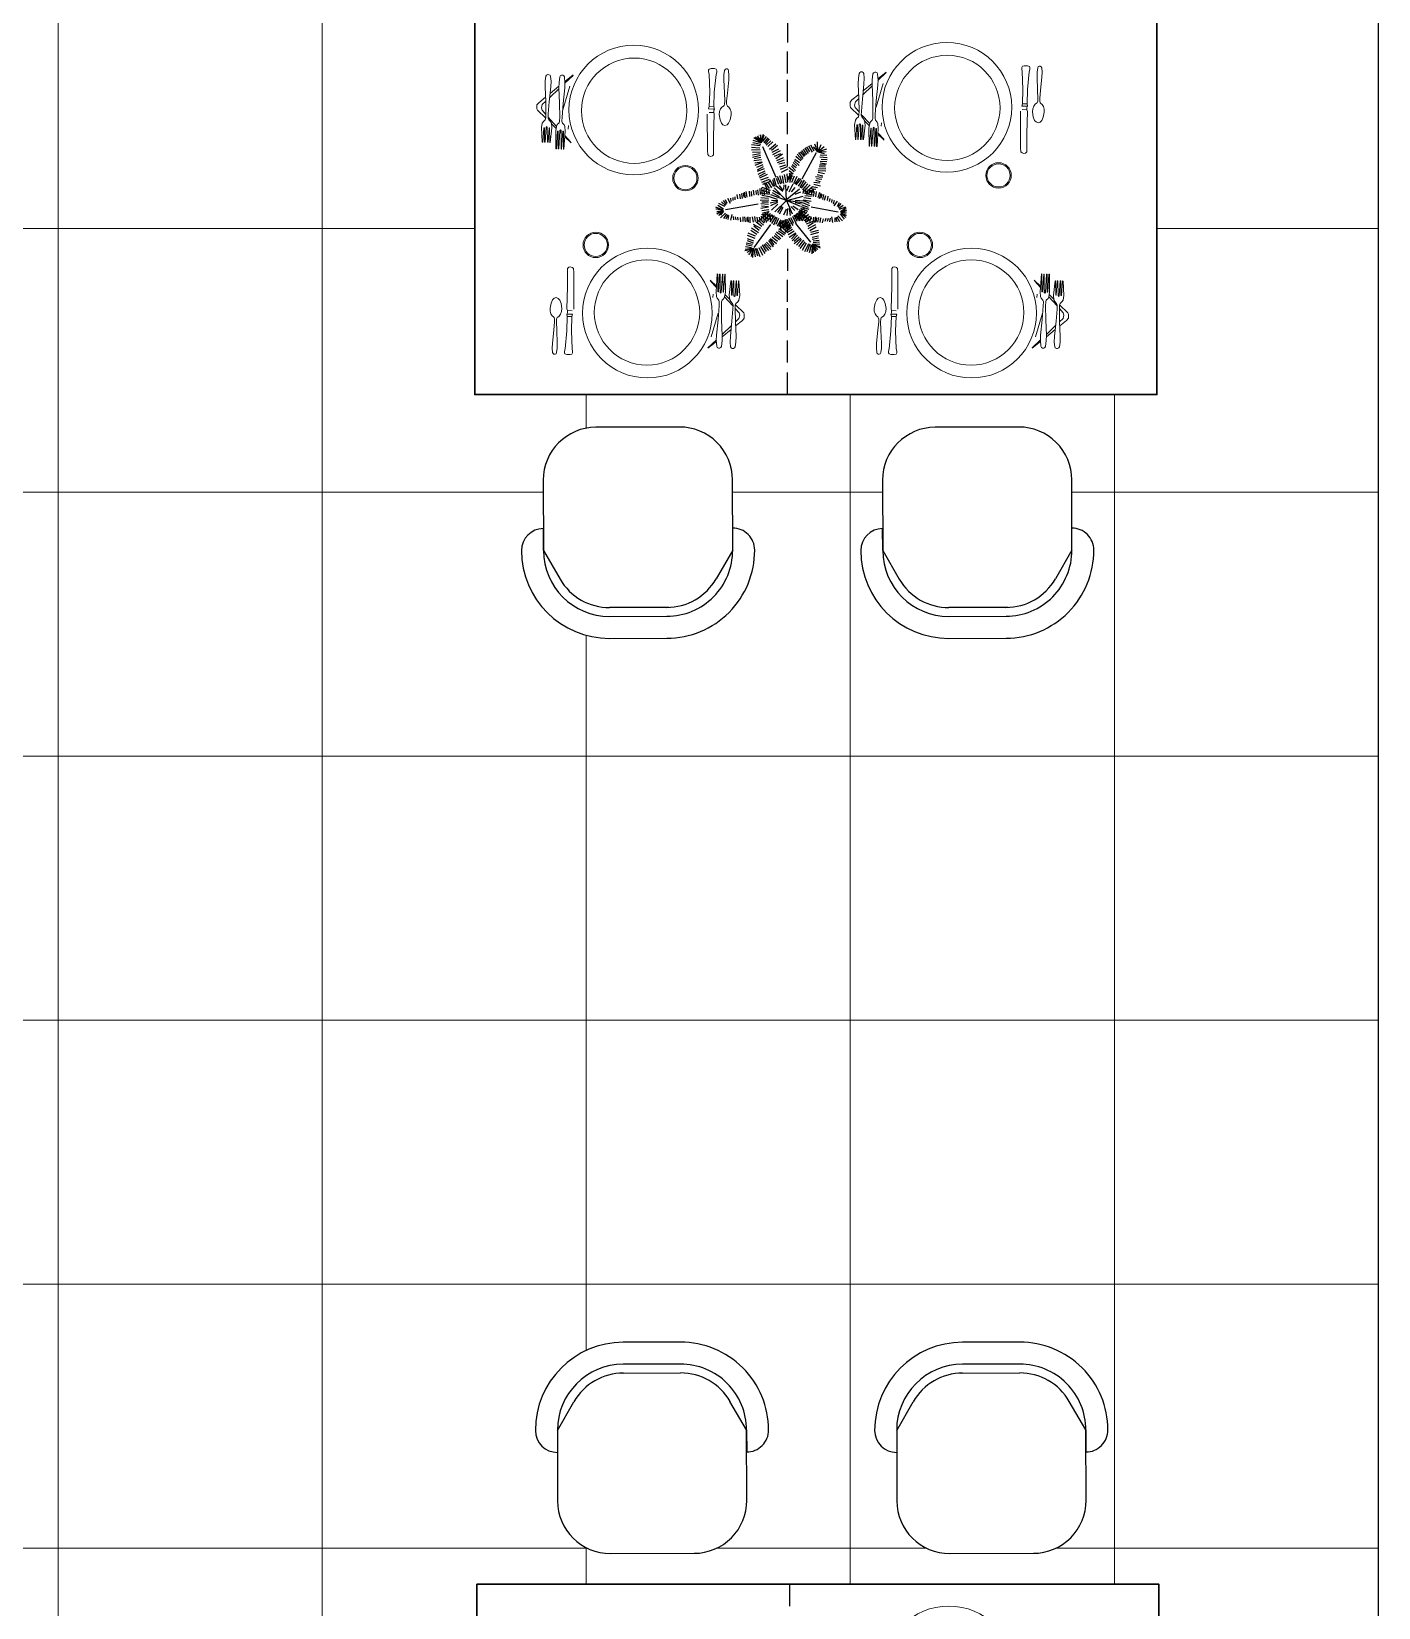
# Model space of a CAD drawing. Header units: millimetres. Extents: x 2497 to 4392, y 822 to 3100.
# Drawn here: x 4085.9 to 4391.9, y 2128.2 to 2486.5 of the extents above; entities that cross this region are included whole.
import ezdxf

# ---------------------------------------------------------------- set-up
doc = ezdxf.new("R2010")
doc.units = ezdxf.units.MM
doc.layers.add('6', color=6, linetype='Continuous')
doc.layers.add('LH', color=3, linetype='Continuous')

# ---------------------------------------------------------------- blocks, each defined once
blk = doc.blocks.new('A$C0CF827CB')
at = {"lineweight": 20}
for p, q in [((-4.96, 26.05), (-5.12, 25)), ((-4.82, 26.31), (-4.96, 26.05)), ((-4.55, 26.43), (-4.82, 26.31)), ((-4.55, 26.43), (-4.29, 26.42)), ((-4.29, 26.42), (-4.03, 26.28)), ((-4.03, 26.28), (-3.91, 26.02)), ((-3.91, 26.02), (-3.81, 24.96)), ((-1.81, 25.95), (-1.98, 24.64)), ((-1.67, 26.21), (-1.81, 25.95)), ((-1.4, 26.34), (-1.67, 26.21)), ((-1.14, 26.33), (-1.4, 26.34)), ((-1.4, 26.34), (-1.14, 26.33)), ((-1.14, 26.33), (-0.88, 26.19)), ((-0.88, 26.19), (-0.76, 25.92)), ((-0.76, 25.92), (-0.66, 24.6)), ((32.01, 27.45), (32, 27.05)), ((32, 27.05), (32.11, 26.52)), ((32.15, 27.7), (32.01, 27.45)), ((32.11, 26.52), (32.25, 22.44)), ((32.55, 27.82), (32.15, 27.7)), ((32.55, 27.82), (33.34, 27.8)), ((33.69, 26.47), (33.3, 22.41)), ((33.34, 27.8), (33.73, 27.66)), ((33.84, 27), (33.69, 26.47)), ((33.73, 27.66), (33.85, 27.39)), ((33.85, 27.39), (33.84, 27)), ((35.49, 26.38), (35.47, 25.26)), ((35.47, 25.26), (35.6, 22.26)), ((35.62, 27.35), (35.49, 26.38)), ((35.74, 27.62), (35.62, 27.35)), ((35.96, 27.72), (35.74, 27.62)), ((35.96, 27.72), (36.22, 27.71)), ((36.22, 27.71), (36.44, 27.6)), ((36.57, 25.23), (36.26, 22.24)), ((36.44, 27.6), (36.55, 27.33)), ((36.55, 27.33), (36.61, 26.34)), ((36.61, 26.34), (36.57, 25.23)), ((-5.12, 25), (-5.16, 23.69)), ((-5.16, 23.69), (-5, 20.27)), ((-3.85, 23.65), (-4.21, 20.24)), ((-3.81, 24.96), (-3.85, 23.65)), ((-1.98, 24.64), (-2.01, 23.46)), ((-2.01, 23.46), (-1.86, 19.91)), ((-0.7, 23.42), (-1.07, 19.88)), ((-0.66, 24.6), (-0.7, 23.42)), ((32.25, 22.44), (32.15, 19.16)), ((33.3, 22.41), (33.2, 19.13)), ((35.6, 22.26), (35.65, 20.4)), ((36.26, 22.24), (36.1, 20.38)), ((-5, 20.27), (-4.95, 17.5)), ((-4.21, 20.24), (-4.43, 17.49)), ((-1.86, 19.91), (-1.82, 16.75)), ((-1.07, 19.88), (-1.3, 16.74)), ((32.15, 19.16), (32.01, 18.64)), ((33.32, 18.6), (32.01, 18.64)), ((32.15, 19.16), (33.2, 19.13)), ((33.18, 18.34), (33.16, 17.81)), ((33.32, 18.6), (33.18, 18.34)), ((33.2, 19.13), (33.32, 18.6)), ((34.5, 18.05), (34.43, 17.34)), ((34.71, 18.63), (34.5, 18.05)), ((35.03, 19.06), (34.71, 18.63)), ((35.38, 19.29), (35.03, 19.06)), ((35.5, 19.41), (35.38, 19.29)), ((35.63, 19.74), (35.5, 19.41)), ((35.65, 20.4), (35.63, 19.74)), ((36.1, 20.38), (36.08, 19.73)), ((36.08, 19.73), (36.18, 19.39)), ((36.18, 19.39), (36.3, 19.27)), ((36.3, 19.27), (36.63, 19.01)), ((36.63, 19.01), (36.92, 18.56)), ((36.92, 18.56), (37.1, 17.97)), ((37.1, 17.97), (37.12, 17.26)), ((-5.81, 15.43), (-5.97, 14.38)), ((-5.97, 14.38), (-5.81, 11.09)), ((-5.53, 15.81), (-5.81, 15.43)), ((-5.68, 11.08), (-5.44, 14.36)), ((-5.13, 16.19), (-5.53, 15.81)), ((-5.44, 14.36), (-5.31, 14.36)), ((-5.31, 14.36), (-5.28, 11.07)), ((-5.15, 11.07), (-4.92, 14.48)), ((-4.98, 16.58), (-5.13, 16.19)), ((-4.95, 17.5), (-4.98, 16.58)), ((-4.92, 14.48), (-4.78, 14.61)), ((-4.65, 14.47), (-4.78, 14.61)), ((-4.62, 11.05), (-4.65, 14.47)), ((-4.43, 17.49), (-4.46, 16.57)), ((-4.46, 16.57), (-4.34, 16.17)), ((-4.34, 16.17), (-3.96, 15.76)), ((-3.96, 15.76), (-3.71, 15.36)), ((-3.71, 15.36), (-3.61, 14.31)), ((-2.54, 14.67), (-2.71, 13.62)), ((-2.4, 15.06), (-2.54, 14.67)), ((-1.99, 15.44), (-2.4, 15.06)), ((-1.85, 15.83), (-1.99, 15.44)), ((-1.82, 16.75), (-1.85, 15.83)), ((-1.3, 16.74), (-1.33, 15.82)), ((-1.33, 15.82), (-1.21, 15.42)), ((-1.21, 15.42), (-0.82, 15.01)), ((-0.82, 15.01), (-0.7, 14.61)), ((-0.7, 14.61), (-0.61, 13.56)), ((31.72, 9.18), (31.71, 17.46)), ((33.16, 17.81), (32.11, 17.85)), ((33.28, 17.42), (33.13, 12.42)), ((33.16, 17.81), (33.28, 17.42)), ((34.43, 17.34), (34.61, 16.19)), ((34.61, 16.19), (34.9, 15.41)), ((34.9, 15.41), (35.24, 15.05)), ((35.24, 15.05), (35.7, 14.84)), ((36.18, 15.02), (35.7, 14.84)), ((36.54, 15.36), (36.18, 15.02)), ((36.87, 16.12), (36.54, 15.36)), ((37.12, 17.26), (36.87, 16.12)), ((-5.81, 11.09), (-5.68, 11.08)), ((-5.28, 11.07), (-5.15, 11.07)), ((-4.49, 11.05), (-4.62, 11.05)), ((-4.26, 14.33), (-4.49, 11.05)), ((-4.13, 14.32), (-4.26, 14.33)), ((-4.1, 11.04), (-4.13, 14.32)), ((-3.97, 11.03), (-4.1, 11.04)), ((-3.61, 14.31), (-3.97, 11.03)), ((-2.71, 13.62), (-2.7, 9.55)), ((-2.57, 9.54), (-2.31, 13.61)), ((-2.31, 13.61), (-2.18, 13.61)), ((-2.18, 13.61), (-2.17, 9.53)), ((-2.04, 9.53), (-1.78, 13.73)), ((-1.78, 13.73), (-1.65, 13.85)), ((-1.52, 9.51), (-1.52, 13.72)), ((-1, 13.57), (-1.13, 13.58)), ((33.13, 12.42), (33.13, 8.22)), ((-2.7, 9.55), (-2.57, 9.54)), ((-2.17, 9.53), (-2.04, 9.53)), ((-1.39, 9.51), (-1.52, 9.51)), ((-0.86, 9.49), (-0.99, 9.5)), ((31.82, 8.26), (31.72, 9.18)), ((32.08, 7.99), (31.82, 8.26)), ((32.47, 7.84), (32.08, 7.99)), ((32.86, 7.96), (32.47, 7.84)), ((33.13, 8.22), (32.86, 7.96))]:
    blk.add_line(p, q, dxfattribs=at)
at = {"color": 255, "lineweight": 20}
for p, q in [((-1.52, 13.72), (-1.65, 13.85)), ((-1.13, 13.58), (-1.39, 9.51)), ((-0.99, 9.5), (-1, 13.57)), ((-0.61, 13.56), (-0.86, 9.49))]:
    blk.add_line(p, q, dxfattribs=at)
at = {"layer": '6', "color": 255, "lineweight": 20}
for p, q in [((-0.68, 24.84), (1.23, 26.39)), ((-0.67, 24.47), (1.23, 26.26)), ((-4.11, 21.24), (-2, 23.22)), ((-4.01, 22.14), (-2, 23.77)), ((0.49, 23.78), (-1.11, 18.42)), ((-7.02, 18.62), (-7, 19.54)), ((-6.9, 18.35), (-7.02, 18.62)), ((-7, 19.54), (-6.59, 20.05)), ((-5.01, 16.51), (-6.9, 18.35)), ((-6.59, 20.05), (-5.05, 21.3)), ((-5.97, 18.85), (-5.81, 19.63)), ((-5.85, 18.32), (-5.97, 18.85)), ((-4.96, 17.34), (-5.85, 18.32)), ((-5.81, 19.63), (-5.01, 20.39)), ((-2.54, 14.67), (-4.45, 16.77)), ((-2.62, 14.18), (-3.69, 15.23)), ((0.15, 14.87), (0.07, 14.07)), ((-1.52, 13.11), (-1.8, 13.39)), ((-1, 12.6), (-1.18, 12.78)), ((-1, 12.96), (-1.16, 13.14)), ((0.76, 10.89), (-0.68, 12.3)), ((0.64, 11.16), (-0.67, 12.59))]:
    blk.add_line(p, q, dxfattribs=at)
at = {"layer": '6', "lineweight": 20}
blk.add_line((-1.52, 13.54), (-1.73, 13.77), dxfattribs=at)
at = {"layer": '6', "color": 255, "lineweight": 20}
for centre, radius in [((14.99, 18.39), 14.73), ((15.09, 18.23), 11.97), ((26.73, 2.89), 2.89), ((26.73, 2.89), 2.63)]:
    blk.add_circle(centre, radius, dxfattribs=at)

msp = doc.modelspace()

# ---------------------------------------------------------------- linework, layer by layer
at = {"color": 6}
for p, q in [((4233.12, 2396.56), (4214.12, 2396.51)), ((4310.2, 2396.56), (4291.2, 2396.51)), ((4202.15, 2384.48), (4202.19, 2368.48)), ((4245.19, 2368.59), (4245.15, 2384.59)), ((4279.23, 2384.48), (4279.27, 2368.48)), ((4322.27, 2368.59), (4322.23, 2384.59)), ((4202.19, 2368.48), (4202.18, 2373.48)), ((4279.27, 2368.48), (4279.26, 2373.48)), ((4202.19, 2368.48), (4205.97, 2361.99)), ((4245.19, 2368.59), (4241.44, 2362.07)), ((4279.27, 2368.48), (4283.05, 2361.99)), ((4322.27, 2368.59), (4318.52, 2362.07)), ((4217.22, 2353.52), (4230.22, 2353.55)), ((4230.2, 2355.55), (4217.23, 2355.52)), ((4230.71, 2355.55), (4217.23, 2355.52)), ((4294.31, 2353.52), (4307.31, 2353.55)), ((4307.28, 2355.55), (4294.32, 2355.52)), ((4307.79, 2355.55), (4294.32, 2355.52)), ((4217.23, 2348.52), (4230.23, 2348.55)), ((4294.32, 2348.52), (4307.32, 2348.55)), ((4233.32, 2188.56), (4220.32, 2188.53)), ((4310.4, 2188.56), (4297.4, 2188.53)), ((4219.84, 2181.53), (4233.32, 2181.56)), ((4233.33, 2183.56), (4220.33, 2183.53)), ((4220.35, 2181.53), (4233.32, 2181.56)), ((4296.92, 2181.53), (4310.4, 2181.56)), ((4310.41, 2183.56), (4297.41, 2183.53)), ((4297.43, 2181.53), (4310.4, 2181.56)), ((4205.36, 2168.49), (4209.11, 2175.01)), ((4248.36, 2168.59), (4244.58, 2175.09)), ((4282.45, 2168.49), (4286.19, 2175.01)), ((4325.45, 2168.59), (4321.67, 2175.09)), ((4205.36, 2168.49), (4205.4, 2152.49)), ((4248.4, 2152.59), (4248.36, 2168.59)), ((4248.36, 2168.59), (4248.37, 2163.59)), ((4282.45, 2168.49), (4282.48, 2152.49)), ((4325.48, 2152.59), (4325.45, 2168.59)), ((4325.45, 2168.59), (4325.46, 2163.59)), ((4217.43, 2140.52), (4236.43, 2140.56)), ((4294.51, 2140.52), (4313.51, 2140.56))]:
    msp.add_line(p, q, dxfattribs=at)
at = {"color": 2}
msp.add_lwpolyline([(2596.92, 2958.72), (2496.92, 2958.72), (2496.92, 821.72), (4391.92, 821.72), (4391.92, 2958.72), (3791.92, 2958.72)], dxfattribs=at)
at = {"color": 252, "lineweight": 0}
for points in [[(4091.92, 2958.72), (4091.92, 821.72)], [(4151.92, 2958.72), (4151.92, 821.72)], [(4186.58, 2441.72), (3996.36, 2441.72)], [(4391.92, 2441.72), (4341.58, 2441.72)], [(4211.92, 2403.94), (4211.92, 2396.3)], [(4271.92, 2403.94), (4271.92, 2133.54)], [(4331.92, 2403.94), (4331.92, 2133.54)], [(4202.16, 2381.72), (3977.02, 2381.72)], [(4279.24, 2381.72), (4245.16, 2381.72)], [(4391.92, 2381.72), (4322.24, 2381.72)], [(4211.92, 2349.23), (4211.92, 2186.66)], [(4391.92, 2321.72), (3791.92, 2321.72)], [(4391.92, 2261.72), (3791.92, 2261.72)], [(4391.92, 2201.72), (3791.92, 2201.72)], [(4212.16, 2141.72), (3973.4, 2141.72)], [(4211.92, 2141.84), (4211.92, 2133.54)], [(4289.25, 2141.72), (4241.54, 2141.72)], [(4391.92, 2141.72), (4318.63, 2141.72)]]:
    msp.add_lwpolyline(points, dxfattribs=at)
at = {"color": 6, "lineweight": 30}
for points in [[(4186.58, 2488.94), (4186.58, 2403.94), (4341.58, 2403.94), (4341.58, 2488.94)], [(4187.04, 2133.54), (4187.04, 2048.54), (4342.04, 2048.54), (4342.04, 2133.54)]]:
    msp.add_lwpolyline(points, close=True, dxfattribs=at)
at = {"color": 6}
for points in [[(4257.66, 2488.94), (4257.66, 2483.94)], [(4257.57, 2481.93), (4257.57, 2476.93)], [(4257.57, 2475.46), (4257.57, 2470.46)], [(4257.57, 2468.11), (4257.57, 2463.11)], [(4257.57, 2460.82), (4257.57, 2455.82)], [(4257.66, 2437.06), (4257.66, 2432.06)], [(4257.57, 2430.05), (4257.57, 2425.05)], [(4257.57, 2423.58), (4257.57, 2418.58)], [(4257.57, 2416.23), (4257.57, 2411.23)], [(4257.57, 2408.94), (4257.57, 2403.94)], [(4258.12, 2133.54), (4258.12, 2128.54)]]:
    msp.add_lwpolyline(points, dxfattribs=at)
for centre, radius, start, end in [((4214.15, 2384.51), 12, 90.1346, 180.1346), ((4233.15, 2384.56), 12, 0.1346, 90.1346), ((4291.23, 2384.51), 12, 90.1346, 180.1346), ((4310.23, 2384.56), 12, 0.1346, 90.1346), ((4202.19, 2368.48), 5, 90.1346, 180.1346), ((4245.19, 2368.59), 5, 0.1346, 90.1346), ((4279.27, 2368.48), 5, 90.1346, 180.1346), ((4322.27, 2368.59), 5, 0.1346, 90.1346), ((4217.19, 2368.52), 20, 180.1346, 270.1346), ((4217.19, 2368.52), 15, 180.1346, 270.1346), ((4230.19, 2368.55), 15, 270.1346, 0.1346), ((4230.19, 2368.55), 20, 270.1346, 0.1346), ((4294.27, 2368.52), 20, 180.1346, 270.1346), ((4294.27, 2368.52), 15, 180.1346, 270.1346), ((4307.27, 2368.55), 15, 270.1346, 0.1346), ((4307.27, 2368.55), 20, 270.1346, 0.1346), ((4217.2, 2368.52), 13, 210.1714, 270.1346), ((4230.17, 2368.55), 13, 270.1346, 330.0978), ((4294.29, 2368.52), 13, 210.1714, 270.1346), ((4307.25, 2368.55), 13, 270.1346, 330.0978), ((4220.36, 2168.53), 20, 90.1346, 180.1346), ((4233.36, 2168.56), 20, 0.1346, 90.1346), ((4297.45, 2168.53), 20, 90.1346, 180.1346), ((4310.45, 2168.56), 20, 0.1346, 90.1346), ((4220.36, 2168.53), 15, 90.1346, 180.1346), ((4220.38, 2168.53), 13, 90.1346, 150.0978), ((4233.35, 2168.56), 13, 30.1714, 90.1346), ((4233.36, 2168.56), 15, 0.1346, 90.1346), ((4297.45, 2168.53), 15, 90.1346, 180.1346), ((4297.46, 2168.53), 13, 90.1346, 150.0978), ((4310.43, 2168.56), 13, 30.1714, 90.1346), ((4310.45, 2168.56), 15, 0.1346, 90.1346), ((4205.36, 2168.49), 5, 180.1346, 270.1346), ((4248.36, 2168.59), 5, 270.1346, 0.1346), ((4282.45, 2168.49), 5, 180.1346, 270.1346), ((4325.45, 2168.59), 5, 270.1346, 0.1346), ((4217.4, 2152.52), 12, 180.1346, 270.1346), ((4236.4, 2152.56), 12, 270.1346, 0.1346), ((4294.48, 2152.52), 12, 180.1346, 270.1346), ((4313.48, 2152.56), 12, 270.1346, 0.1346)]:
    msp.add_arc(centre, radius, start, end, dxfattribs=at)
at = {"layer": 'LH', "color": 3}
for p, q in [((4251.58, 2460.78), (4249.79, 2461.19)), ((4251.58, 2461.13), (4249.86, 2461.7)), ((4251.84, 2461.19), (4250.02, 2462.33)), ((4251.81, 2461.26), (4250.35, 2462.48)), ((4251.63, 2461.72), (4250.86, 2462.69)), ((4251.2, 2462.82), (4251.13, 2462.8)), ((4251.56, 2461.9), (4251.62, 2462.97)), ((4251.68, 2461.61), (4252.18, 2463.15)), ((4251.83, 2461.42), (4252.38, 2462.97)), ((4252.07, 2461.47), (4252.88, 2462.62)), ((4252.32, 2461.19), (4253.24, 2462.28)), ((4252.63, 2460.96), (4253.55, 2462.05)), ((4252.81, 2460.61), (4253.86, 2461.59)), ((4253.18, 2460.32), (4254.29, 2461.36)), ((4253.55, 2459.75), (4254.97, 2460.96)), ((4264.57, 2459.1), (4264.47, 2461.42)), ((4251.46, 2460.5), (4249.43, 2460.73)), ((4251.33, 2459.98), (4249.43, 2460.09)), ((4251.4, 2459.58), (4249.49, 2459.46)), ((4251.4, 2458.66), (4249.67, 2458.37)), ((4251.52, 2458.31), (4249.67, 2457.79)), ((4251.52, 2459.06), (4249.73, 2458.94)), ((4251.58, 2457.85), (4250.1, 2457.51)), ((4255.08, 2453.31), (4252.04, 2460.27)), ((4253.98, 2459.46), (4255.34, 2460.61)), ((4254.17, 2459.06), (4255.65, 2459.81)), ((4254.29, 2458.48), (4256.02, 2459.4)), ((4254.72, 2458.14), (4256.14, 2458.77)), ((4254.97, 2457.56), (4256.51, 2458.66)), ((4255.21, 2457.16), (4256.76, 2457.85)), ((4260.39, 2456.59), (4259.34, 2457.39)), ((4260.64, 2457.05), (4259.53, 2458.02)), ((4260.94, 2457.28), (4259.84, 2458.6)), ((4261.19, 2457.56), (4260.21, 2458.94)), ((4261.5, 2458.02), (4260.57, 2459.12)), ((4261.75, 2458.31), (4260.88, 2459.4)), ((4260.94, 2452.94), (4264.22, 2458.99)), ((4262.05, 2458.48), (4261.25, 2459.75)), ((4262.42, 2458.71), (4261.68, 2460.04)), ((4262.73, 2459.12), (4262.05, 2460.27)), ((4263.35, 2459.06), (4262.48, 2460.44)), ((4263.72, 2459.29), (4262.98, 2460.61)), ((4264.57, 2459.1), (4263.59, 2460.27)), ((4264.57, 2459.1), (4263.84, 2460.84)), ((4264.57, 2459.1), (4265.99, 2460.31)), ((4264.57, 2459.1), (4266.59, 2459.79)), ((4264.57, 2459.1), (4266.41, 2459.21)), ((4264.57, 2459.1), (4266, 2458.74)), ((4264.59, 2459.08), (4265.28, 2460.76)), ((4265.01, 2458.01), (4266.62, 2457.81)), ((4265.06, 2458.44), (4266.57, 2458.33)), ((4265.32, 2457.47), (4266.65, 2457.35)), ((4251.7, 2457.28), (4249.98, 2457.05)), ((4250.23, 2456.64), (4251.83, 2456.87)), ((4251.89, 2456.7), (4250.23, 2456.01)), ((4252.07, 2456.18), (4250.6, 2455.55)), ((4252.38, 2455.21), (4250.72, 2454.63)), ((4252.14, 2455.67), (4250.78, 2454.98)), ((4250.96, 2454.06), (4252.57, 2454.8)), ((4252.57, 2454.29), (4251.15, 2453.54)), ((4253, 2453.94), (4251.27, 2453.14)), ((4255.34, 2456.7), (4256.94, 2457.28)), ((4255.65, 2456.36), (4257.06, 2456.7)), ((4255.89, 2455.72), (4257.25, 2456.18)), ((4256.08, 2455.15), (4257.62, 2455.78)), ((4256.26, 2454.52), (4257.8, 2455.26)), ((4257.34, 2452.08), (4256.96, 2453.96)), ((4257.73, 2452.2), (4257.58, 2454.1)), ((4257.73, 2452.67), (4258.53, 2454.23)), ((4259.16, 2454.57), (4257.93, 2455.55)), ((4258.79, 2453.48), (4257.99, 2454.23)), ((4258.97, 2454), (4258.05, 2454.8)), ((4258.26, 2452.14), (4258.21, 2454.19)), ((4258.23, 2452.51), (4258.73, 2453.94)), ((4259.47, 2454.86), (4258.54, 2455.84)), ((4259.59, 2455.44), (4258.73, 2456.13)), ((4259.77, 2455.9), (4258.91, 2456.7)), ((4260.27, 2456.01), (4259.16, 2457.1)), ((4264.41, 2453.98), (4265.69, 2453.67)), ((4264.6, 2454.85), (4266.33, 2454.81)), ((4264.62, 2454.46), (4266.07, 2454.21)), ((4264.67, 2455.22), (4266.37, 2455.31)), ((4264.84, 2455.75), (4266.27, 2455.71)), ((4264.91, 2456.12), (4266.3, 2456.13)), ((4265.04, 2456.59), (4266.53, 2456.4)), ((4265.09, 2457.02), (4266.6, 2456.92)), ((4250.04, 2449.23), (4249.92, 2450.38)), ((4250.6, 2449.4), (4250.53, 2450.32)), ((4251.09, 2449.28), (4250.9, 2450.49)), ((4251.52, 2449.4), (4251.4, 2450.78)), ((4253.24, 2453.31), (4251.52, 2452.68)), ((4253.49, 2452.79), (4251.7, 2452.16)), ((4253.57, 2449.82), (4251.74, 2450.38)), ((4251.95, 2449.4), (4251.83, 2450.95)), ((4253.81, 2450.3), (4251.89, 2450.99)), ((4253.74, 2452.39), (4251.95, 2451.7)), ((4252.44, 2449.34), (4252.32, 2450.61)), ((4253.15, 2450.5), (4252.35, 2452.07)), ((4253.57, 2450.81), (4252.7, 2452.06)), ((4253.06, 2449.46), (4252.81, 2450.95)), ((4254.07, 2450.94), (4253.24, 2452.32)), ((4253.55, 2449.63), (4253.49, 2450.38)), ((4254.56, 2451.2), (4253.65, 2452.75)), ((4254.27, 2452.84), (4254.72, 2451.28)), ((4256, 2449.37), (4254.35, 2450.34)), ((4255.1, 2451.46), (4254.64, 2453.14)), ((4257.43, 2448.08), (4254.65, 2450.9)), ((4256.56, 2450.1), (4255, 2451.42)), ((4255.66, 2451.66), (4255.11, 2453.08)), ((4256.1, 2451.78), (4255.34, 2453.54)), ((4256.63, 2450.32), (4255.83, 2451.47)), ((4256.43, 2451.95), (4255.91, 2453.62)), ((4256.84, 2451.89), (4256.48, 2453.64)), ((4256.82, 2450.55), (4256.88, 2451.64)), ((4257.43, 2448.08), (4257.25, 2451.64)), ((4257.49, 2448.36), (4260.39, 2450.72)), ((4257.56, 2450.32), (4257.93, 2451.35)), ((4258.42, 2452.68), (4257.8, 2453.48)), ((4258.6, 2453.02), (4257.99, 2453.71)), ((4257.99, 2450.03), (4258.97, 2451.81)), ((4258.54, 2450.03), (4259.4, 2451.01)), ((4258.63, 2452.18), (4259.26, 2453.66)), ((4259.12, 2451.93), (4259.84, 2453.58)), ((4260.28, 2453.12), (4259.28, 2451.85)), ((4259.65, 2451.64), (4260.74, 2453)), ((4260.14, 2451.31), (4260.97, 2452.58)), ((4260.5, 2451.02), (4261.48, 2452.67)), ((4260.83, 2450.86), (4261.87, 2452.26)), ((4261.02, 2450.48), (4262.23, 2451.8)), ((4261.22, 2449.64), (4261.51, 2451.17)), ((4261.46, 2450.19), (4262.76, 2451.6)), ((4261.65, 2449.6), (4261.92, 2450.96)), ((4261.78, 2449.95), (4263.24, 2451.18)), ((4262.05, 2449.49), (4263.68, 2450.72)), ((4262.07, 2449.44), (4262.38, 2450.62)), ((4262.57, 2449.5), (4262.73, 2450.41)), ((4262.74, 2450.36), (4263.66, 2450.31)), ((4262.98, 2450.8), (4264.07, 2450.64)), ((4263.1, 2449.27), (4263.35, 2450.4)), ((4263.27, 2451.26), (4264.48, 2451.04)), ((4263.61, 2451.77), (4265.14, 2451.41)), ((4263.64, 2452.19), (4264.98, 2452.07)), ((4264.01, 2452.64), (4265.09, 2452.4)), ((4264.04, 2453.53), (4265.58, 2453.35)), ((4264.26, 2453.07), (4265.42, 2452.9)), ((4243.08, 2446.06), (4241.79, 2446.93)), ((4243.39, 2446.7), (4242.03, 2447.39)), ((4243.57, 2446.93), (4242.65, 2447.73)), ((4243.76, 2447.16), (4243.14, 2448.02)), ((4251, 2447.25), (4243.54, 2445.9)), ((4243.94, 2447.33), (4243.57, 2448.19)), ((4244.68, 2447.33), (4244.07, 2448.48)), ((4244.87, 2447.79), (4244.74, 2448.59)), ((4245.3, 2448.02), (4245.3, 2448.71)), ((4245.79, 2448.19), (4245.73, 2448.88)), ((4246.34, 2448.42), (4246.22, 2449.4)), ((4246.96, 2448.42), (4246.78, 2449.46)), ((4247.39, 2448.54), (4247.27, 2449.63)), ((4247.82, 2448.77), (4247.64, 2449.69)), ((4248.13, 2448.65), (4247.88, 2449.92)), ((4248.5, 2448.82), (4248.25, 2450.09)), ((4249.05, 2448.94), (4248.99, 2450.15)), ((4249.55, 2449), (4249.49, 2450.09)), ((4253.37, 2448.16), (4251.45, 2448.08)), ((4253.33, 2448.52), (4251.58, 2448.64)), ((4253.31, 2447.11), (4251.58, 2447.28)), ((4253.54, 2449.42), (4251.66, 2449.75)), ((4251.72, 2446.83), (4253.33, 2446.69)), ((4253.54, 2448.88), (4251.78, 2449.19)), ((4253.32, 2447.7), (4251.8, 2447.7)), ((4255.4, 2448.25), (4253.57, 2448.85)), ((4255.4, 2447.79), (4253.68, 2447.45)), ((4255.4, 2447.56), (4253.8, 2446.81)), ((4257.43, 2448.08), (4253.89, 2449.33)), ((4255.46, 2447.96), (4253.98, 2448.08)), ((4255.46, 2447.21), (4253.98, 2445.89)), ((4255.81, 2448.87), (4254.26, 2449.77)), ((4257.43, 2448.08), (4254.79, 2445.46)), ((4256.37, 2446.79), (4255.35, 2445.33)), ((4257.43, 2448.08), (4258.73, 2445.03)), ((4260.97, 2447.55), (4257.43, 2448.08)), ((4260.62, 2446.69), (4257.43, 2448.08)), ((4257.49, 2448.08), (4261.19, 2449)), ((4258.42, 2446.7), (4259.34, 2445.78)), ((4258.85, 2446.87), (4260.08, 2446.01)), ((4259.4, 2449.46), (4260.7, 2450.03)), ((4261.37, 2447.91), (4259.4, 2448.08)), ((4260.8, 2447.18), (4259.4, 2447.5)), ((4260.69, 2446.65), (4262.52, 2446.09)), ((4260.88, 2447.07), (4262.31, 2446.56)), ((4261.09, 2447.62), (4262.67, 2446.88)), ((4262.68, 2447.36), (4261.2, 2448.03)), ((4261.25, 2448.21), (4263.02, 2447.89)), ((4261.37, 2448.74), (4262.96, 2448.47)), ((4261.6, 2449.21), (4263.11, 2449.06)), ((4261.64, 2449.73), (4263.35, 2449.31)), ((4262.59, 2450), (4263.6, 2450.03)), ((4263.57, 2448.99), (4263.75, 2450.07)), ((4264.05, 2448.88), (4264.24, 2450.08)), ((4264.59, 2448.71), (4264.97, 2449.94)), ((4264.94, 2448.5), (4265.32, 2449.73)), ((4265.26, 2448.58), (4265.54, 2449.48)), ((4265.67, 2448.31), (4265.9, 2449.38)), ((4266.08, 2448.15), (4266.38, 2449.16)), ((4266.7, 2448.08), (4266.92, 2449.04)), ((4267.22, 2447.8), (4267.36, 2448.48)), ((4267.7, 2447.57), (4267.77, 2448.26)), ((4268.1, 2447.3), (4268.31, 2448.09)), ((4268.24, 2446.82), (4268.97, 2447.9)), ((4268.97, 2446.75), (4269.43, 2447.56)), ((4269.14, 2446.56), (4269.84, 2447.35)), ((4269.3, 2446.31), (4270.3, 2447.01)), ((4269.46, 2446.06), (4270.88, 2446.6)), ((4243.06, 2445.84), (4241.36, 2446.52)), ((4243.06, 2445.84), (4241.38, 2446.1)), ((4241.57, 2445.52), (4243.06, 2445.84)), ((4243.06, 2445.84), (4241.59, 2444.91)), ((4243.06, 2445.84), (4241.6, 2446.4)), ((4241.64, 2445.18), (4243.06, 2445.84)), ((4243.06, 2445.84), (4241.86, 2445.15)), ((4243.06, 2445.84), (4241.98, 2444.67)), ((4243.08, 2445.66), (4242.4, 2444.68)), ((4243.58, 2445.14), (4242.43, 2444.14)), ((4243.81, 2444.96), (4243.11, 2443.96)), ((4244.05, 2444.78), (4243.65, 2443.79)), ((4244.27, 2444.66), (4244.11, 2443.73)), ((4244.99, 2444.83), (4244.66, 2443.57)), ((4245.27, 2444.43), (4245.35, 2443.62)), ((4245.75, 2444.31), (4245.91, 2443.64)), ((4246.27, 2444.26), (4246.37, 2443.57)), ((4246.86, 2444.17), (4246.98, 2443.19)), ((4247.46, 2444.32), (4247.53, 2443.27)), ((4247.91, 2444.31), (4248.05, 2443.22)), ((4248.38, 2444.19), (4248.42, 2443.25)), ((4248.65, 2444.37), (4248.71, 2443.09)), ((4249.05, 2444.29), (4249.11, 2443.01)), ((4249.62, 2444.32), (4249.85, 2443.13)), ((4250.11, 2444.38), (4250.31, 2443.3)), ((4251.82, 2442.12), (4250.49, 2443.16)), ((4250.64, 2444.27), (4250.8, 2443.13)), ((4252.17, 2442.44), (4250.91, 2443.59)), ((4251.22, 2444.24), (4251.38, 2443.33)), ((4252.33, 2442.88), (4251.36, 2443.97)), ((4253.36, 2446.51), (4251.58, 2446.22)), ((4251.67, 2444.47), (4251.78, 2443.25)), ((4252.77, 2443.39), (4251.73, 2444.37)), ((4253.49, 2444.94), (4251.74, 2444.76)), ((4253.41, 2445.96), (4251.83, 2445.69)), ((4253.36, 2445.44), (4251.88, 2445.08)), ((4253.2, 2443.82), (4251.92, 2444.89)), ((4253.49, 2445.52), (4252.04, 2444.08)), ((4252.12, 2444.46), (4252.33, 2443.09)), ((4253.67, 2444.28), (4252.29, 2445.29)), ((4253.82, 2445.1), (4252.53, 2443.68)), ((4252.54, 2444.56), (4252.79, 2443.03)), ((4253, 2444.74), (4253.19, 2443.48)), ((4254.17, 2444.89), (4253.06, 2443.33)), ((4254.65, 2444.67), (4253.62, 2443.2)), ((4253.63, 2444.77), (4253.75, 2443.26)), ((4254.89, 2444.32), (4254.03, 2442.79)), ((4254.15, 2444.72), (4254.27, 2443.98)), ((4255.23, 2444.2), (4254.48, 2442.43)), ((4255.63, 2443.96), (4254.97, 2442.59)), ((4256.16, 2443.69), (4255.26, 2442.21)), ((4255.72, 2442.15), (4256.55, 2443.54)), ((4256.61, 2446.45), (4255.76, 2444.92)), ((4255.79, 2443.34), (4256.14, 2441.33)), ((4257.44, 2443.66), (4255.96, 2442.58)), ((4257.83, 2443.1), (4256.2, 2442.12)), ((4256.72, 2443.48), (4256.22, 2441.75)), ((4256.32, 2443.37), (4256.74, 2441.5)), ((4256.69, 2443.54), (4257.33, 2441.74)), ((4257.36, 2446.09), (4256.7, 2444.72)), ((4256.73, 2443.05), (4258.18, 2441.79)), ((4257.24, 2443.3), (4256.81, 2441.75)), ((4257.15, 2443.8), (4257.76, 2442.12)), ((4257.68, 2443.02), (4257.37, 2441.53)), ((4257.62, 2446.24), (4257.49, 2444.63)), ((4257.57, 2443.8), (4258.33, 2442.22)), ((4257.87, 2444.01), (4258.88, 2442.38)), ((4257.99, 2446.24), (4258.23, 2444.63)), ((4258.3, 2444.2), (4259.04, 2442.88)), ((4258.81, 2444.48), (4259.52, 2442.89)), ((4259.83, 2443.24), (4259.17, 2444.71)), ((4259.31, 2444.82), (4260.44, 2443.41)), ((4259.69, 2445.11), (4259.37, 2443.88)), ((4259.56, 2444.78), (4261.14, 2443.49)), ((4260.13, 2444.89), (4259.72, 2443.39)), ((4259.76, 2445.14), (4260.78, 2443.9)), ((4259.94, 2445.15), (4261.48, 2444.02)), ((4260.11, 2445.52), (4261.77, 2444.59)), ((4260.13, 2445.5), (4261.61, 2446.36)), ((4260.54, 2444.75), (4260.19, 2443.41)), ((4260.24, 2445.34), (4261.28, 2444.23)), ((4260.28, 2446.02), (4261.85, 2445.15)), ((4260.55, 2444.99), (4261.93, 2445.92)), ((4260.6, 2446.3), (4262.21, 2445.61)), ((4260.61, 2445.71), (4261.63, 2444.27)), ((4260.98, 2444.71), (4260.75, 2443.51)), ((4260.93, 2444.52), (4262.06, 2445.39)), ((4261.41, 2444.43), (4261.15, 2443.55)), ((4261.31, 2443.96), (4262.39, 2444.94)), ((4261.43, 2443.51), (4262.8, 2444.52)), ((4261.99, 2444.41), (4261.71, 2443.28)), ((4261.74, 2443.15), (4263.17, 2444.05)), ((4261.94, 2442.72), (4263.7, 2443.39)), ((4262.53, 2444.46), (4262.22, 2443.41)), ((4262.28, 2442.2), (4263.59, 2443.02)), ((4263.01, 2444.34), (4262.66, 2443.19)), ((4263.02, 2446.58), (4269.19, 2445.46)), ((4263.57, 2444.26), (4263.37, 2442.99)), ((4263.98, 2444.3), (4263.78, 2443.03)), ((4264.23, 2444.09), (4264.09, 2443.16)), ((4264.71, 2444.16), (4264.46, 2443.09)), ((4265.16, 2444.12), (4264.98, 2443.08)), ((4265.74, 2443.91), (4265.52, 2442.95)), ((4266.34, 2443.94), (4266.16, 2443.27)), ((4266.86, 2443.93), (4266.63, 2443.28)), ((4267.34, 2444), (4267.19, 2443.2)), ((4267.67, 2444.37), (4267.86, 2443.08)), ((4268.37, 2444.12), (4268.42, 2443.18)), ((4268.6, 2444.22), (4268.89, 2443.2)), ((4268.85, 2444.37), (4269.45, 2443.3)), ((4269.1, 2444.53), (4270.15, 2443.42)), ((4269.61, 2445.02), (4270.53, 2443.77)), ((4269.66, 2445.56), (4270.95, 2446.45)), ((4269.78, 2445.21), (4270.71, 2446.08)), ((4269.78, 2445.21), (4271.11, 2445.96)), ((4269.78, 2445.21), (4271.07, 2445.46)), ((4269.81, 2445.12), (4271, 2445)), ((4271.06, 2444.59), (4269.81, 2445.12)), ((4269.98, 2445.01), (4270.88, 2444.2)), ((4250.31, 2439.44), (4248.58, 2440.13)), ((4250.37, 2439.95), (4248.72, 2440.61)), ((4250.64, 2440.31), (4249.28, 2441.26)), ((4251.09, 2440.68), (4249.47, 2441.78)), ((4251.58, 2441.71), (4249.9, 2442.56)), ((4251.19, 2441.23), (4249.97, 2442.18)), ((4253.8, 2442.61), (4250.03, 2437.38)), ((4254.16, 2439.8), (4255.41, 2438.79)), ((4254.58, 2440.1), (4255.83, 2439.22)), ((4254.88, 2440.53), (4256.16, 2439.33)), ((4256.56, 2439.82), (4255.14, 2440.88)), ((4255.6, 2441.12), (4256.93, 2440.22)), ((4255.71, 2441.67), (4257.22, 2440.52)), ((4256.15, 2442.18), (4257.51, 2440.95)), ((4257.88, 2442.55), (4256.47, 2441.79)), ((4256.49, 2442.64), (4257.89, 2441.36)), ((4256.79, 2441.35), (4258.31, 2442.27)), ((4258.54, 2441.89), (4257.14, 2440.83)), ((4258.78, 2441.43), (4257.46, 2440.69)), ((4258.19, 2442.93), (4257.6, 2441.27)), ((4259.18, 2441.09), (4257.83, 2440.21)), ((4259.51, 2440.65), (4258.01, 2439.65)), ((4258.53, 2439.3), (4259.61, 2440.5)), ((4259.88, 2440.17), (4258.73, 2438.87)), ((4260.29, 2439.75), (4259.18, 2438.71)), ((4260.64, 2439.44), (4259.18, 2438.2)), ((4259.49, 2442.84), (4262.86, 2438.57)), ((4262.32, 2441.65), (4264.05, 2442.57)), ((4262.73, 2441.23), (4264.18, 2442.04)), ((4262.96, 2440.85), (4264.67, 2441.33)), ((4262.96, 2440.33), (4264.76, 2440.83)), ((4263.24, 2439.7), (4264.71, 2440.05)), ((4263.27, 2439.24), (4264.66, 2439.56)), ((4249.55, 2436.91), (4247.95, 2436.64)), ((4249.65, 2437.13), (4248.02, 2436.9)), ((4249.48, 2437.32), (4248.09, 2437.49)), ((4249.62, 2437.68), (4248.22, 2437.98)), ((4249.68, 2438.06), (4248.28, 2438.36)), ((4249.34, 2436.67), (4248.37, 2436.22)), ((4249.9, 2438.38), (4248.54, 2438.85)), ((4249.98, 2438.84), (4248.55, 2439.34)), ((4248.7, 2435.92), (4248.75, 2435.87)), ((4249.47, 2436.82), (4248.97, 2435.68)), ((4249.79, 2437.19), (4249.4, 2435.33)), ((4249.84, 2437.25), (4249.68, 2435.11)), ((4250.02, 2437.05), (4250.32, 2435.26)), ((4250.32, 2437.21), (4250.8, 2435.45)), ((4250.63, 2437.24), (4251.38, 2435.33)), ((4251.15, 2437.37), (4251.94, 2435.63)), ((4251.48, 2437.61), (4252.47, 2435.98)), ((4251.88, 2437.97), (4252.81, 2436.44)), ((4252.29, 2438.04), (4253.35, 2436.66)), ((4252.54, 2438.31), (4253.86, 2436.92)), ((4252.91, 2438.59), (4253.91, 2437.44)), ((4253.36, 2438.96), (4254.37, 2437.55)), ((4254.61, 2437.95), (4253.66, 2439.26)), ((4253.78, 2439.4), (4255.17, 2438.25)), ((4260.86, 2439.15), (4259.66, 2437.88)), ((4261.26, 2439.03), (4260.17, 2437.61)), ((4261.62, 2438.64), (4260.46, 2437.11)), ((4261.92, 2438.36), (4260.95, 2436.71)), ((4262.42, 2438.18), (4261.48, 2436.36)), ((4262.72, 2438.12), (4262.06, 2436.41)), ((4263.01, 2437.92), (4262.53, 2436.17)), ((4263.27, 2438.16), (4263.14, 2435.96)), ((4263.27, 2438.16), (4264.97, 2438.17)), ((4263.27, 2438.16), (4264.15, 2436.62)), ((4263.27, 2438.16), (4263.91, 2436.45)), ((4263.27, 2438.16), (4263.45, 2436.15)), ((4263.27, 2438.16), (4264.57, 2436.93)), ((4263.27, 2438.16), (4265.03, 2437.3)), ((4263.27, 2438.16), (4264.99, 2437.56)), ((4263.45, 2438.89), (4264.87, 2439.05)), ((4263.47, 2438.51), (4264.89, 2438.67))]:
    msp.add_line(p, q, dxfattribs=at)

# ---------------------------------------------------------------- block references
at = {"color": 6}
for p in [(4207.72, 2450.23), (4278.87, 2450.86), (4279.32, 2095.46)]:
    msp.add_blockref('A$C0CF827CB', p, dxfattribs=at)
at = {"color": 6, "rotation": 180}
for p in [(4240.81, 2440.84), (4314.46, 2440.84)]:
    msp.add_blockref('A$C0CF827CB', p, dxfattribs=at)

doc.saveas('drawing.dxf')
